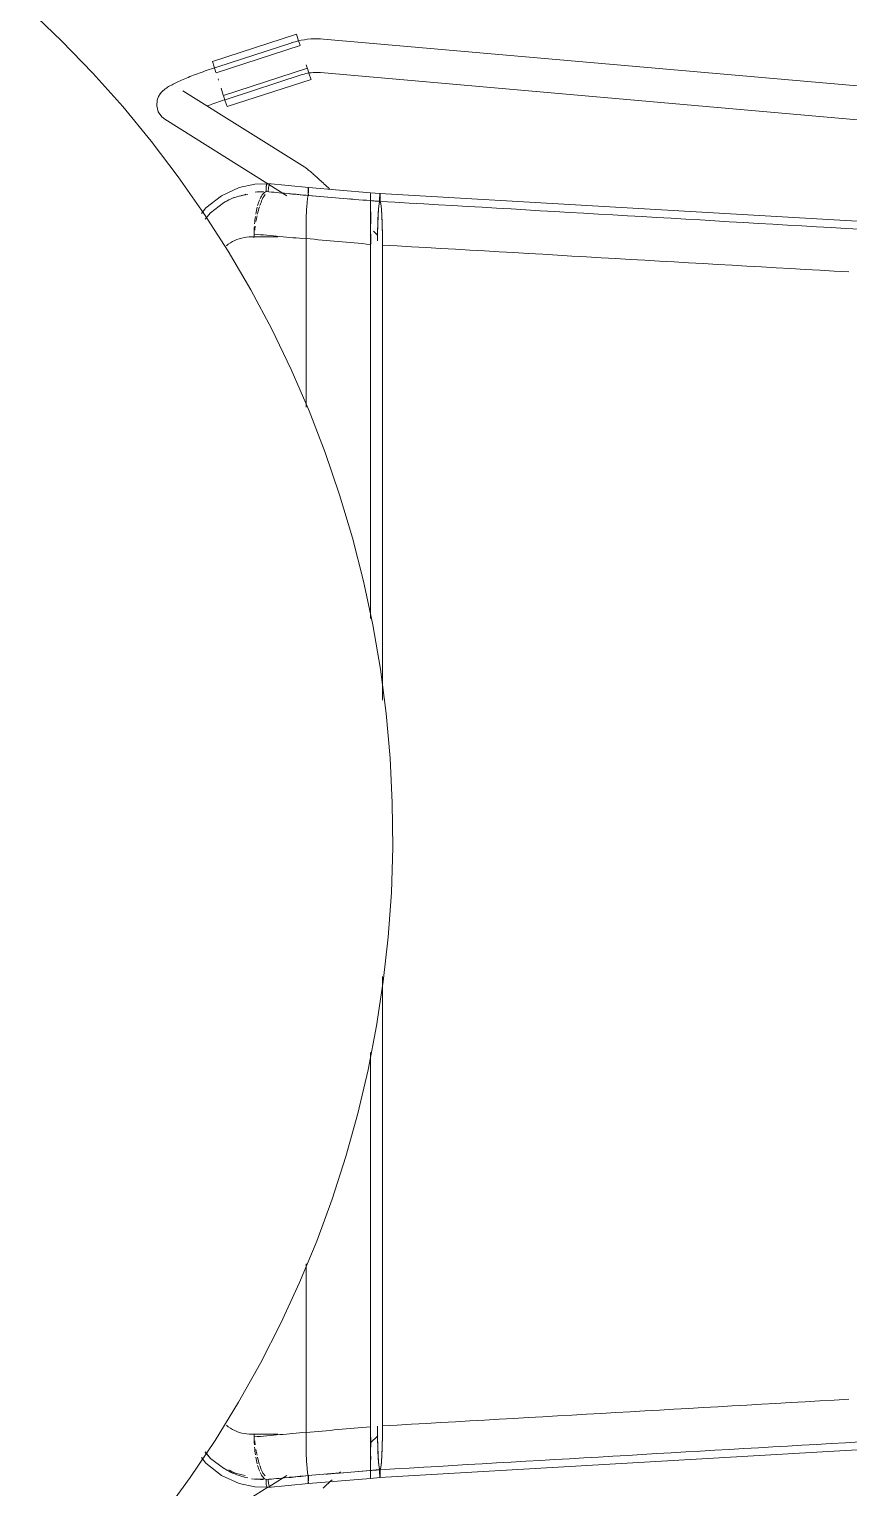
# Model space of a CAD drawing. Header units: millimetres. Extents: x 155927 to 326028, y -36033 to 97293.
# Drawn here: x 228328 to 228621, y 23572 to 24093 of the extents above; entities that cross this region are included whole.
import ezdxf

# ---------------------------------------------------------------- set-up
doc = ezdxf.new("R2010")
doc.units = ezdxf.units.MM
doc.header["$MEASUREMENT"] = 0
doc.layers.add('I-FURN', color=8, linetype='CONTINUOUS', lineweight=9)

msp = doc.modelspace()

# ---------------------------------------------------------------- linework, layer by layer
at = {"layer": 'I-FURN'}
for p, q in [((228340.03, 24089.21), (228328.45, 24100.25)), ((228351.16, 24077.71), (228340.03, 24089.21)), ((228393.86, 24081.86), (228423.87, 24091.55)), ((228395.16, 24077.82), (228425.17, 24087.51)), ((228422.23, 24088.55), (228395.42, 24079.84)), ((228422.27, 24088.57), (228422.23, 24088.55)), ((228423.37, 24088.9), (228422.27, 24088.57)), ((228424.47, 24089.18), (228423.37, 24088.9)), ((228423.87, 24091.55), (228424.5, 24089.6)), ((228425.59, 24089.42), (228424.47, 24089.18)), ((228424.5, 24089.6), (228425.13, 24087.63)), ((228426.72, 24089.62), (228425.59, 24089.42)), ((228427.85, 24089.77), (228426.72, 24089.62)), ((228428.99, 24089.88), (228427.85, 24089.77)), ((228430.13, 24089.94), (228428.99, 24089.88)), ((228431.27, 24089.95), (228430.13, 24089.94)), ((228432.41, 24089.92), (228431.27, 24089.95)), ((228433.55, 24089.84), (228432.41, 24089.92)), ((228876.87, 24050.89), (228433.55, 24089.84)), ((228394.49, 24079.91), (228393.86, 24081.86)), ((228361.82, 24065.78), (228351.16, 24077.71)), ((228385.85, 24076.42), (228386.49, 24076.67)), ((228386.49, 24076.67), (228387.15, 24076.92)), ((228387.15, 24076.92), (228387.81, 24077.18)), ((228387.81, 24077.18), (228388.49, 24077.43)), ((228388.49, 24077.43), (228389.18, 24077.69)), ((228389.18, 24077.69), (228389.88, 24077.94)), ((228389.88, 24077.94), (228390.58, 24078.2)), ((228390.58, 24078.2), (228391.3, 24078.45)), ((228391.3, 24078.45), (228392.02, 24078.7)), ((228392.02, 24078.7), (228392.75, 24078.95)), ((228392.75, 24078.95), (228393.48, 24079.2)), ((228393.48, 24079.2), (228394.22, 24079.45)), ((228394.22, 24079.45), (228394.96, 24079.69)), ((228395.13, 24077.94), (228394.49, 24079.91)), ((228394.96, 24079.69), (228395.42, 24079.84)), ((228427.78, 24079.44), (228397.77, 24069.75)), ((228399.12, 24068.43), (228425.93, 24077.14)), ((228425.93, 24077.14), (228426.57, 24077.33)), ((228426.57, 24077.33), (228427.21, 24077.5)), ((228427.21, 24077.5), (228427.86, 24077.64)), ((228427.37, 24080.7), (228427.74, 24079.54)), ((228427.81, 24079.32), (228428.45, 24077.35)), ((228427.86, 24077.64), (228428.51, 24077.75)), ((228428.45, 24077.35), (228428.99, 24075.69)), ((228428.51, 24077.75), (228429.16, 24077.84)), ((228429.16, 24077.84), (228429.82, 24077.9)), ((228429.82, 24077.9), (228430.49, 24077.94)), ((228430.49, 24077.94), (228431.15, 24077.95)), ((228431.15, 24077.95), (228431.81, 24077.93)), ((228431.81, 24077.93), (228432.47, 24077.89)), ((228432.47, 24077.89), (228432.5, 24077.89)), ((228432.5, 24077.88), (228857, 24040.59)), ((228376.2, 24071.4), (228376.63, 24071.77)), ((228376.63, 24071.77), (228377.03, 24072.08)), ((228377.03, 24072.08), (228377.42, 24072.35)), ((228377.42, 24072.35), (228377.81, 24072.61)), ((228377.81, 24072.61), (228378.2, 24072.85)), ((228378.2, 24072.85), (228378.6, 24073.09)), ((228378.6, 24073.09), (228379.01, 24073.32)), ((228379.01, 24073.32), (228379.44, 24073.55)), ((228379.44, 24073.55), (228379.88, 24073.78)), ((228379.88, 24073.78), (228380.33, 24074.01)), ((228380.33, 24074.01), (228380.81, 24074.24)), ((228380.81, 24074.24), (228381.3, 24074.47)), ((228381.3, 24074.47), (228381.81, 24074.71)), ((228381.81, 24074.71), (228382.34, 24074.94)), ((228382.34, 24074.94), (228382.88, 24075.18)), ((228382.88, 24075.18), (228383.44, 24075.43)), ((228383.44, 24075.43), (228384.02, 24075.67)), ((228384.02, 24075.67), (228384.62, 24075.92)), ((228384.62, 24075.92), (228385.23, 24076.17)), ((228385.23, 24076.17), (228385.85, 24076.42)), ((228395.87, 24075.65), (228396, 24075.22)), ((228396.94, 24072.33), (228397.74, 24069.85)), ((228399.08, 24065.71), (228429.08, 24075.4)), ((228429.01, 24075.61), (228429.08, 24075.4)), ((228373.96, 24066.04), (228374.13, 24068.01)), ((228374.13, 24068.01), (228374.65, 24069.39)), ((228374.65, 24069.39), (228375.22, 24070.3)), ((228375.22, 24070.3), (228375.74, 24070.93)), ((228375.74, 24070.93), (228376.2, 24071.4)), ((228426.85, 24044.05), (228383.26, 24071.35)), ((228392.15, 24065.99), (228392.77, 24066.22)), ((228392.77, 24066.22), (228393.41, 24066.46)), ((228393.41, 24066.46), (228394.05, 24066.69)), ((228394.05, 24066.69), (228394.71, 24066.93)), ((228394.71, 24066.93), (228395.38, 24067.16)), ((228395.38, 24067.16), (228396.05, 24067.4)), ((228396.05, 24067.4), (228396.73, 24067.63)), ((228396.73, 24067.63), (228397.41, 24067.86)), ((228397.41, 24067.86), (228398.1, 24068.09)), ((228398.45, 24067.66), (228397.81, 24069.63)), ((228398.1, 24068.09), (228398.79, 24068.32)), ((228399.08, 24065.71), (228398.45, 24067.66)), ((228398.79, 24068.32), (228399.12, 24068.43)), ((228371.99, 24053.43), (228361.82, 24065.78)), ((228374.54, 24063.81), (228373.96, 24066.04)), ((228375.77, 24062.08), (228374.54, 24063.81)), ((228375.77, 24062.08), (228376.89, 24061.18)), ((228376.89, 24061.18), (228413.66, 24038.15)), ((228381.66, 24040.69), (228371.99, 24053.43)), ((228390.82, 24027.57), (228381.66, 24040.69)), ((228426.85, 24044.05), (228427.17, 24043.83)), ((228427.17, 24043.83), (228427.43, 24043.65)), ((228427.43, 24043.65), (228427.66, 24043.47)), ((228427.66, 24043.47), (228427.88, 24043.3)), ((228427.88, 24043.3), (228428.1, 24043.12)), ((228428.1, 24043.12), (228428.33, 24042.93)), ((228428.33, 24042.93), (228428.57, 24042.73)), ((228428.57, 24042.73), (228428.83, 24042.51)), ((228428.83, 24042.51), (228429.09, 24042.29)), ((228429.09, 24042.29), (228429.37, 24042.04)), ((228429.37, 24042.04), (228429.67, 24041.78)), ((228429.67, 24041.78), (228429.97, 24041.51)), ((228429.97, 24041.51), (228430.3, 24041.22)), ((228430.3, 24041.22), (228430.63, 24040.92)), ((228430.63, 24040.92), (228430.98, 24040.61)), ((228430.98, 24040.61), (228431.35, 24040.28)), ((228431.35, 24040.28), (228431.73, 24039.94)), ((228397.09, 24033.89), (228403.41, 24036.79)), ((228403.41, 24036.79), (228409.05, 24038.01)), ((228409.05, 24038.01), (228414.52, 24038.1)), ((228428.11, 24036.8), (228413.62, 24038.22)), ((228414.03, 24037.92), (228420.48, 24033.88)), ((228428.02, 24035.86), (228428.01, 24035.41)), ((228428.01, 24035.4), (228428.02, 24035.85)), ((228428.01, 24035.41), (228428.01, 24034.92)), ((228428.01, 24034.91), (228428.01, 24035.4)), ((228428.04, 24036.24), (228428.02, 24035.86)), ((228428.02, 24035.85), (228428.04, 24036.24)), ((228428.06, 24036.54), (228428.04, 24036.24)), ((228428.04, 24036.24), (228428.06, 24036.53)), ((228428.09, 24036.73), (228428.06, 24036.54)), ((228428.11, 24036.8), (228428.09, 24036.73)), ((228428.09, 24036.72), (228428.11, 24036.79)), ((228428.14, 24036.73), (228428.11, 24036.8)), ((228450.31, 24034.97), (228428.11, 24036.79)), ((228428.11, 24036.79), (228428.14, 24036.73)), ((228428.16, 24036.55), (228428.14, 24036.73)), ((228428.14, 24036.73), (228428.16, 24036.54)), ((228428.18, 24036.25), (228428.16, 24036.55)), ((228428.16, 24036.54), (228428.18, 24036.25)), ((228428.2, 24035.87), (228428.18, 24036.25)), ((228428.18, 24036.25), (228428.2, 24035.87)), ((228428.21, 24035.42), (228428.2, 24035.87)), ((228428.2, 24035.87), (228428.21, 24035.42)), ((228428.22, 24034.93), (228428.21, 24035.42)), ((228428.21, 24035.42), (228428.22, 24034.93)), ((228431.73, 24039.94), (228432.12, 24039.58)), ((228432.12, 24039.58), (228432.52, 24039.21)), ((228432.52, 24039.21), (228432.93, 24038.83)), ((228432.93, 24038.83), (228433.36, 24038.44)), ((228433.36, 24038.44), (228433.79, 24038.04)), ((228433.79, 24038.04), (228434.24, 24037.62)), ((228434.24, 24037.62), (228434.69, 24037.2)), ((228434.69, 24037.2), (228435.15, 24036.77)), ((228435.15, 24036.77), (228435.62, 24036.33)), ((228450.31, 24034.97), (228453.67, 24034.7)), ((228450.31, 24034.9), (228450.31, 24034.97)), ((228450.31, 24034.97), (228450.32, 24034.9)), ((228450.32, 24034.9), (228450.31, 24034.97)), ((228450.31, 24034.97), (228450.31, 24034.9)), ((228391.56, 24029.56), (228397.09, 24033.89)), ((228393.23, 24027.82), (228397.8, 24031.32)), ((228397.8, 24031.32), (228401.49, 24033.23)), ((228427.5, 24028.88), (228427.65, 24031.32)), ((228427.65, 24031.32), (228427.5, 24028.84)), ((228427.65, 24031.34), (228427.83, 24033.06)), ((228427.83, 24033.06), (228427.65, 24031.32)), ((228428.02, 24033.95), (228427.83, 24033.06)), ((228427.83, 24033.06), (228428.02, 24033.94)), ((228428.01, 24034.92), (228428.01, 24034.42)), ((228428.01, 24034.41), (228428.01, 24034.91)), ((228428.01, 24034.42), (228428.02, 24033.95)), ((228428.02, 24033.94), (228428.01, 24034.41)), ((228428.21, 24033.96), (228428.21, 24034.43)), ((228428.21, 24034.43), (228428.21, 24033.96)), ((228450.28, 24029.5), (228450.29, 24031.24)), ((228450.29, 24031.24), (228450.28, 24029.5)), ((228450.29, 24031.24), (228450.31, 24032.13)), ((228450.31, 24032.13), (228450.29, 24031.24)), ((228450.31, 24034.72), (228450.31, 24034.42)), ((228450.31, 24034.42), (228450.31, 24034.71)), ((228450.31, 24034.04), (228450.31, 24034.42)), ((228450.31, 24034.42), (228450.31, 24034.04)), ((228450.31, 24033.59), (228450.31, 24034.04)), ((228450.31, 24034.04), (228450.31, 24033.59)), ((228450.31, 24033.1), (228450.31, 24033.59)), ((228450.31, 24033.59), (228450.31, 24033.1)), ((228450.31, 24032.6), (228450.31, 24033.1)), ((228450.31, 24033.1), (228450.31, 24032.6)), ((228450.31, 24032.13), (228450.31, 24032.6)), ((228450.31, 24032.6), (228450.31, 24032.13)), ((228450.32, 24034.04), (228450.32, 24034.42)), ((228450.32, 24034.41), (228450.32, 24034.03)), ((228450.32, 24033.58), (228450.32, 24034.04)), ((228450.32, 24034.03), (228450.32, 24033.58)), ((228450.32, 24033.58), (228450.32, 24033.09)), ((228450.32, 24033.09), (228450.32, 24033.58)), ((228450.32, 24033.09), (228450.32, 24032.59)), ((228450.32, 24032.59), (228450.32, 24033.09)), ((228450.32, 24032.59), (228450.32, 24032.12)), ((228450.32, 24032.12), (228450.32, 24032.59)), ((228450.35, 24029.48), (228450.34, 24031.23)), ((228450.34, 24031.22), (228450.35, 24029.47)), ((228453.36, 24030.95), (228453.17, 24029.2)), ((228453.57, 24031.85), (228453.36, 24030.95)), ((228453.57, 24033.31), (228453.56, 24032.82)), ((228453.56, 24032.82), (228453.56, 24032.32)), ((228453.56, 24032.32), (228453.57, 24031.85)), ((228453.58, 24033.76), (228453.57, 24033.31)), ((228453.6, 24034.14), (228453.58, 24033.76)), ((228453.62, 24034.44), (228453.6, 24034.14)), ((228453.64, 24034.63), (228453.62, 24034.44)), ((228453.67, 24034.69), (228453.64, 24034.63)), ((228785.58, 24015.41), (228453.67, 24034.69)), ((228453.7, 24034.63), (228453.67, 24034.69)), ((228453.73, 24034.44), (228453.7, 24034.63)), ((228453.75, 24034.15), (228453.73, 24034.44)), ((228453.77, 24033.77), (228453.75, 24034.15)), ((228453.78, 24033.32), (228453.77, 24033.77)), ((228453.77, 24031.86), (228453.78, 24032.33)), ((228453.98, 24030.97), (228453.77, 24031.86)), ((228453.78, 24032.83), (228453.78, 24033.32)), ((228453.78, 24032.33), (228453.78, 24032.83)), ((228454.18, 24029.22), (228453.98, 24030.97)), ((228389.92, 24027.5), (228391.56, 24029.56)), ((228399.44, 24014.09), (228390.82, 24027.57)), ((228391.27, 24025.48), (228393.23, 24027.82)), ((228427.31, 24022.3), (228427.38, 24025.75)), ((228427.38, 24025.74), (228427.31, 24022.31)), ((228427.38, 24025.81), (228427.5, 24028.84)), ((228427.5, 24028.84), (228427.38, 24025.74)), ((228450.26, 24023.86), (228450.27, 24026.99)), ((228450.27, 24026.99), (228450.26, 24023.86)), ((228450.28, 24029.5), (228450.27, 24026.99)), ((228450.27, 24026.99), (228450.28, 24029.49)), ((228450.36, 24026.98), (228450.35, 24029.48)), ((228450.35, 24029.47), (228450.36, 24026.97)), ((228450.37, 24023.85), (228450.36, 24026.98)), ((228450.36, 24026.97), (228450.37, 24023.85)), ((228453.01, 24026.7), (228452.89, 24023.58)), ((228453.17, 24029.2), (228453.01, 24026.7)), ((228454.34, 24026.72), (228454.18, 24029.22)), ((228454.46, 24023.59), (228454.34, 24026.72)), ((228408.73, 24019.1), (228408.73, 24020.15)), ((228427.31, 24022.21), (228427.28, 24018.45)), ((228427.28, 24018.57), (228427.31, 24022.21)), ((228450.25, 24020.29), (228450.26, 24023.86)), ((228450.26, 24023.86), (228450.25, 24020.29)), ((228450.25, 24016.5), (228450.25, 24020.29)), ((228450.25, 24020.29), (228450.25, 24016.5)), ((228450.38, 24020.3), (228450.38, 24016.52)), ((228450.38, 24016.52), (228450.38, 24020.3)), ((228452.8, 24019.85), (228451.4, 24021.2)), ((228452.81, 24020.03), (228452.78, 24017.78)), ((228452.89, 24023.58), (228452.81, 24020.03)), ((228454.54, 24020.02), (228454.46, 24023.59)), ((228454.57, 24016.24), (228454.54, 24020.02)), ((228407.52, 24000.28), (228399.44, 24014.09)), ((228417.24, 24019.15), (228407.49, 24019.15)), ((228427.28, 24018.45), (228427.28, 23958.33)), ((228427.28, 23958.33), (228427.28, 24018.45)), ((228450.25, 23882.87), (228450.25, 24016.5)), ((228450.25, 24016.5), (228450.25, 23882.87)), ((228454.57, 23853.64), (228454.57, 24016.24)), ((228454.57, 24016.24), (228454.57, 23853.64)), ((228415.03, 23986.16), (228407.52, 24000.28)), ((228421.98, 23971.75), (228415.03, 23986.16)), ((228428.35, 23957.07), (228421.98, 23971.75)), ((228434.12, 23942.15), (228428.35, 23957.07)), ((228439.29, 23927.01), (228434.12, 23942.15)), ((228443.86, 23911.67), (228439.29, 23927.01)), ((228447.8, 23896.17), (228443.86, 23911.67)), ((228451.12, 23880.52), (228447.8, 23896.17)), ((228453.82, 23864.75), (228451.12, 23880.52)), ((228455.88, 23848.88), (228453.82, 23864.75)), ((228457.31, 23832.95), (228455.88, 23848.88)), ((228458.09, 23816.97), (228457.31, 23832.95)), ((228458.24, 23800.97), (228458.09, 23816.97)), ((228457.75, 23784.98), (228458.24, 23800.97)), ((228456.62, 23769.02), (228457.75, 23784.98)), ((228454.85, 23753.12), (228456.62, 23769.02)), ((228454.57, 23594.34), (228454.57, 23754.91)), ((228454.57, 23754.91), (228454.57, 23594.34)), ((228452.44, 23737.3), (228454.85, 23753.12)), ((228449.41, 23721.59), (228452.44, 23737.3)), ((228450.25, 23594.07), (228450.25, 23727.81)), ((228450.25, 23727.81), (228450.25, 23594.07)), ((228445.75, 23706.02), (228449.41, 23721.59)), ((228441.47, 23690.6), (228445.75, 23706.02)), ((228436.58, 23675.37), (228441.47, 23690.6)), ((228431.08, 23660.35), (228436.58, 23675.37)), ((228424.98, 23645.55), (228431.08, 23660.35)), ((228427.28, 23652.25), (228427.28, 23592.13)), ((228427.28, 23592.13), (228427.28, 23652.25)), ((228418.3, 23631.02), (228424.98, 23645.55)), ((228411.05, 23616.76), (228418.3, 23631.02)), ((228403.22, 23602.8), (228411.05, 23616.76)), ((228394.85, 23589.17), (228403.22, 23602.8)), ((228427.28, 23592.13), (228427.31, 23588.37)), ((228427.31, 23588.37), (228427.28, 23592.01)), ((228450.25, 23590.29), (228450.25, 23594.07)), ((228450.25, 23594.07), (228450.25, 23590.29)), ((228452.78, 23594.23), (228452.81, 23590.55)), ((228785.58, 23595.17), (228453.67, 23575.88)), ((228454.54, 23590.55), (228454.57, 23594.34)), ((228385.94, 23575.88), (228394.85, 23589.17)), ((228407.49, 23591.42), (228417.24, 23591.42)), ((228408.73, 23590.43), (228408.73, 23591.48)), ((228427.38, 23584.83), (228427.31, 23588.27)), ((228427.31, 23588.27), (228427.38, 23584.84)), ((228450.26, 23586.72), (228450.25, 23590.29)), ((228450.25, 23590.29), (228450.26, 23586.72)), ((228450.26, 23588.28), (228452.93, 23590.85)), ((228450.38, 23590.28), (228450.37, 23586.73)), ((228450.37, 23586.72), (228450.38, 23590.28)), ((228452.81, 23590.55), (228452.89, 23586.99)), ((228452.89, 23586.99), (228453.01, 23583.88)), ((228454.34, 23583.86), (228454.46, 23586.99)), ((228454.46, 23586.99), (228454.54, 23590.55)), ((228389.93, 23583.06), (228391.56, 23581.02)), ((228391.28, 23585.09), (228393.23, 23582.76)), ((228393.23, 23582.76), (228397.8, 23579.26)), ((228427.38, 23584.84), (228427.5, 23581.74)), ((228427.5, 23581.73), (228427.38, 23584.77)), ((228427.5, 23581.74), (228427.65, 23579.26)), ((228427.65, 23579.26), (228427.5, 23581.7)), ((228450.27, 23583.59), (228450.26, 23586.72)), ((228450.26, 23586.72), (228450.27, 23583.58)), ((228450.28, 23581.09), (228450.27, 23583.58)), ((228450.27, 23583.58), (228450.28, 23581.08)), ((228450.36, 23583.6), (228450.35, 23581.1)), ((228450.35, 23581.1), (228450.36, 23583.6)), ((228453.01, 23583.88), (228453.17, 23581.38)), ((228454.18, 23581.36), (228454.34, 23583.86)), ((228391.56, 23581.02), (228397.09, 23576.68)), ((228397.09, 23576.68), (228403.41, 23573.78)), ((228397.8, 23579.26), (228401.49, 23577.35)), ((228420.48, 23576.7), (228414, 23572.64)), ((228427.65, 23579.26), (228427.83, 23577.52)), ((228427.83, 23577.52), (228427.65, 23579.24)), ((228428.02, 23576.64), (228427.83, 23577.52)), ((228427.83, 23577.52), (228428.02, 23576.63)), ((228428.01, 23576.17), (228428.02, 23576.64)), ((228428.02, 23576.63), (228428.01, 23576.16)), ((228428.21, 23576.15), (228428.21, 23576.62)), ((228428.21, 23576.62), (228428.21, 23576.15)), ((228439.07, 23577.51), (228439.58, 23578)), ((228450.29, 23579.34), (228450.28, 23581.08)), ((228450.28, 23581.08), (228450.29, 23579.33)), ((228450.31, 23578.45), (228450.29, 23579.34)), ((228450.29, 23579.33), (228450.31, 23578.45)), ((228450.31, 23577.98), (228450.31, 23578.45)), ((228450.31, 23578.45), (228450.31, 23577.98)), ((228450.31, 23577.48), (228450.31, 23577.98)), ((228450.31, 23577.98), (228450.31, 23577.48)), ((228450.31, 23576.99), (228450.31, 23577.48)), ((228450.31, 23577.48), (228450.31, 23576.99)), ((228450.31, 23576.54), (228450.31, 23576.99)), ((228450.31, 23576.99), (228450.31, 23576.54)), ((228450.31, 23576.16), (228450.31, 23576.54)), ((228450.31, 23576.54), (228450.31, 23576.16)), ((228450.32, 23578.46), (228450.32, 23577.99)), ((228450.32, 23577.98), (228450.32, 23578.45)), ((228450.32, 23577.99), (228450.32, 23577.49)), ((228450.32, 23577.49), (228450.32, 23577.98)), ((228450.32, 23577.49), (228450.32, 23577)), ((228450.32, 23577), (228450.32, 23577.49)), ((228450.32, 23577), (228450.32, 23576.55)), ((228450.32, 23576.54), (228450.32, 23577)), ((228450.32, 23576.55), (228450.32, 23576.16)), ((228450.32, 23576.16), (228450.32, 23576.54)), ((228450.35, 23581.1), (228450.34, 23579.35)), ((228450.34, 23579.35), (228450.35, 23581.1)), ((228453.17, 23581.38), (228453.36, 23579.63)), ((228453.36, 23579.63), (228453.57, 23578.73)), ((228453.57, 23578.73), (228453.56, 23578.26)), ((228453.56, 23578.26), (228453.56, 23577.76)), ((228453.56, 23577.76), (228453.57, 23577.27)), ((228453.57, 23577.27), (228453.58, 23576.82)), ((228453.58, 23576.82), (228453.6, 23576.44)), ((228453.6, 23576.44), (228453.62, 23576.14)), ((228453.73, 23576.14), (228453.75, 23576.43)), ((228453.75, 23576.43), (228453.77, 23576.81)), ((228453.77, 23578.72), (228453.98, 23579.61)), ((228453.78, 23578.25), (228453.77, 23578.72)), ((228453.77, 23576.81), (228453.78, 23577.26)), ((228453.78, 23577.75), (228453.78, 23578.25)), ((228453.78, 23577.26), (228453.78, 23577.75)), ((228453.98, 23579.61), (228454.18, 23581.36)), ((228376.5, 23562.96), (228385.94, 23575.88)), ((228413.66, 23572.43), (228376.89, 23549.4)), ((228403.41, 23573.78), (228409.05, 23572.57)), ((228409.05, 23572.57), (228414.52, 23572.48)), ((228428.11, 23573.78), (228413.62, 23572.36)), ((228428.01, 23575.67), (228428.01, 23576.17)), ((228428.01, 23576.16), (228428.01, 23575.66)), ((228428.01, 23575.18), (228428.01, 23575.67)), ((228428.01, 23575.66), (228428.01, 23575.17)), ((228428.02, 23574.72), (228428.01, 23575.18)), ((228428.01, 23575.17), (228428.02, 23574.72)), ((228428.02, 23574.72), (228428.04, 23574.33)), ((228428.04, 23574.34), (228428.02, 23574.72)), ((228428.06, 23574.04), (228428.04, 23574.34)), ((228428.04, 23574.33), (228428.06, 23574.04)), ((228428.06, 23574.04), (228428.09, 23573.85)), ((228428.11, 23573.78), (228428.09, 23573.85)), ((228428.09, 23573.85), (228428.11, 23573.78)), ((228450.31, 23575.61), (228428.11, 23573.78)), ((228428.11, 23573.78), (228428.14, 23573.85)), ((228428.14, 23573.85), (228428.11, 23573.78)), ((228428.16, 23574.04), (228428.14, 23573.85)), ((228428.14, 23573.85), (228428.16, 23574.03)), ((228428.16, 23574.03), (228428.18, 23574.33)), ((228428.18, 23574.33), (228428.16, 23574.04)), ((228428.2, 23574.71), (228428.21, 23575.16)), ((228428.21, 23575.16), (228428.2, 23574.71)), ((228428.22, 23575.65), (228428.21, 23576.15)), ((228428.21, 23576.15), (228428.22, 23575.65)), ((228428.21, 23575.16), (228428.22, 23575.65)), ((228428.22, 23575.65), (228428.21, 23575.16)), ((228433.36, 23572.14), (228433.79, 23572.54)), ((228433.79, 23572.54), (228434.24, 23572.96)), ((228434.24, 23572.96), (228434.69, 23573.38)), ((228434.69, 23573.38), (228435.15, 23573.81)), ((228435.15, 23573.81), (228435.62, 23574.25)), ((228435.62, 23574.25), (228436.1, 23574.7)), ((228436.1, 23574.7), (228436.58, 23575.15)), ((228450.31, 23575.87), (228450.31, 23576.16)), ((228450.31, 23576.16), (228450.31, 23575.86)), ((228450.31, 23575.61), (228453.67, 23575.88)), ((228450.31, 23575.68), (228450.31, 23575.87)), ((228450.31, 23575.86), (228450.31, 23575.67)), ((228450.32, 23575.68), (228450.31, 23575.61)), ((228450.31, 23575.61), (228450.31, 23575.68)), ((228450.31, 23575.61), (228450.32, 23575.68)), ((228450.31, 23575.67), (228450.31, 23575.61)), ((228450.32, 23576.16), (228450.32, 23575.87)), ((228450.32, 23575.87), (228450.32, 23576.16)), ((228450.32, 23575.87), (228450.32, 23575.68)), ((228450.32, 23575.68), (228450.32, 23575.87)), ((228453.62, 23576.14), (228453.64, 23575.95)), ((228453.64, 23575.95), (228453.67, 23575.88)), ((228453.67, 23575.88), (228453.7, 23575.95)), ((228453.7, 23575.95), (228453.73, 23576.14))]:
    msp.add_line(p, q, dxfattribs=at)
for points in [[(228409.07, 24035.21), (228410.08, 24035.31), (228411.1, 24035.32), (228412.13, 24035.31)], [(228412.09, 24035.34), (228411.49, 24035.33), (228410.89, 24035.29), (228410.29, 24035.23)], [(228410.9, 24032.83), (228411.22, 24033.53), (228411.92, 24034.67), (228412.67, 24035.24), (228413.07, 24035.38)], [(228428.02, 24033.95), (228425.49, 24034.19), (228420.46, 24034.66), (228415.51, 24035.14), (228413.07, 24035.38)], [(228414.37, 24038.04), (228414.32, 24037.99), (228414.23, 24037.87), (228414.1, 24037.58), (228413.98, 24037.19), (228413.89, 24036.73), (228413.82, 24036.24), (228413.79, 24035.74), (228413.79, 24035.43), (228413.8, 24035.28)], [(228405.82, 24034.41), (228405.09, 24034.21), (228404.38, 24033.98), (228403.67, 24033.71)], [(228409.33, 24027.35), (228409.48, 24028.19), (228409.64, 24029), (228409.83, 24029.74)], [(228410.65, 24029.93), (228410.4, 24029.13), (228410.17, 24028.25), (228409.95, 24027.33)], [(228410.01, 24030.4), (228410.22, 24031.13), (228410.45, 24031.77), (228410.7, 24032.37)], [(228428.21, 24033.96), (228425.83, 24034.19), (228423.47, 24034.43), (228421.12, 24034.66)], [(228428.02, 24033.94), (228431.73, 24033.64), (228439.15, 24033.04), (228446.59, 24032.43), (228450.31, 24032.13)], [(228428.21, 24033.96), (228431.85, 24033.65), (228435.5, 24033.35), (228439.16, 24033.05)], [(228442.77, 24032.75), (228443.18, 24032.72), (228443.59, 24032.68), (228444, 24032.65)], [(228453.77, 24031.86), (228453.2, 24031.91), (228452.04, 24031.99), (228450.88, 24032.08), (228450.31, 24032.13)], [(228453.57, 24031.85), (228453.03, 24031.9), (228451.95, 24031.99), (228450.86, 24032.08), (228450.32, 24032.12)], [(228453.57, 24031.85), (228453.56, 24032.45), (228453.56, 24033.95), (228453.64, 24034.7), (228453.67, 24034.7)], [(228453.77, 24031.86), (228509.18, 24028.64), (228619.94, 24022.2), (228730.53, 24015.76), (228785.77, 24012.54)], [(228408.9, 24023.87), (228408.97, 24024.77), (228409.08, 24025.65), (228409.2, 24026.5)], [(228409.8, 24026.67), (228409.66, 24026.03), (228409.52, 24025.37), (228409.4, 24024.68)], [(228408.73, 24020.15), (228408.74, 24021.1), (228408.77, 24022.03), (228408.83, 24022.94)], [(228427.28, 24018.45), (228424.15, 24018.75), (228417.9, 24019.35), (228411.76, 24019.89), (228408.73, 24020.15)], [(228408.79, 24019.85), (228408.77, 24019.6), (228408.75, 24019.35), (228408.74, 24019.1)], [(228409.15, 24022.98), (228409.08, 24022.51), (228409.03, 24022.04), (228408.98, 24021.56)], [(228407.21, 24019.15), (228407.72, 24019.16), (228408.23, 24019.14), (228408.73, 24019.1)], [(228427.28, 24018.57), (228431.1, 24018.22), (228434.93, 24017.88), (228438.76, 24017.54)], [(228438.76, 24017.54), (228442.59, 24017.19), (228446.42, 24016.85), (228450.25, 24016.5)], [(228454.57, 24016.24), (228510.09, 24013.05), (228565.62, 24009.85), (228621.06, 24006.65)], [(228621.06, 23603.92), (228565.6, 23600.73), (228510.09, 23597.53), (228454.57, 23594.34)], [(228453.77, 23578.72), (228509.18, 23581.94), (228619.94, 23588.38), (228730.53, 23594.82), (228785.77, 23598.04)], [(228427.28, 23592.13), (228424.15, 23591.82), (228417.9, 23591.23), (228411.76, 23590.69), (228408.73, 23590.43)], [(228438.76, 23593.04), (228434.93, 23592.7), (228431.1, 23592.35), (228427.28, 23592.01)], [(228450.25, 23594.07), (228446.42, 23593.73), (228442.59, 23593.39), (228438.76, 23593.04)], [(228408.73, 23591.48), (228408.23, 23591.43), (228407.72, 23591.41), (228407.21, 23591.42)], [(228408.83, 23587.65), (228408.77, 23588.56), (228408.74, 23589.48), (228408.73, 23590.43)], [(228408.97, 23589.02), (228409.02, 23588.54), (228409.08, 23588.07), (228409.15, 23587.61)], [(228392.4, 23583.69), (228392, 23584.12), (228391.61, 23584.57), (228391.23, 23585.03)], [(228409.2, 23584.08), (228409.07, 23584.93), (228408.96, 23585.8), (228408.9, 23586.72)], [(228409.83, 23580.85), (228409.64, 23581.59), (228409.48, 23582.39), (228409.33, 23583.23)], [(228409.41, 23585.91), (228409.53, 23585.22), (228409.66, 23584.57), (228409.8, 23583.91)], [(228409.95, 23583.25), (228410.16, 23582.32), (228410.39, 23581.38), (228410.64, 23580.53)], [(228410.7, 23578.2), (228410.45, 23578.78), (228410.22, 23579.44), (228410.01, 23580.18)], [(228413.07, 23575.2), (228412.67, 23575.34), (228411.92, 23575.91), (228411.22, 23577.05), (228410.9, 23577.75)], [(228428.02, 23576.63), (228425.49, 23576.39), (228420.46, 23575.91), (228415.51, 23575.43), (228413.07, 23575.2)], [(228428.02, 23576.6), (228425.71, 23576.37), (228423.4, 23576.14), (228421.12, 23575.91)], [(228428.02, 23576.64), (228431.73, 23576.94), (228439.15, 23577.54), (228446.59, 23578.15), (228450.31, 23578.45)], [(228453.77, 23578.72), (228453.2, 23578.67), (228452.04, 23578.58), (228450.88, 23578.49), (228450.31, 23578.45)], [(228453.57, 23578.73), (228453.03, 23578.68), (228451.95, 23578.59), (228450.86, 23578.5), (228450.32, 23578.46)], [(228412.13, 23575.23), (228410.66, 23575.21), (228409.2, 23575.31), (228407.77, 23575.52)], [(228409.55, 23575.43), (228410.39, 23575.32), (228411.25, 23575.3), (228412.1, 23575.3)]]:
    msp.add_open_spline(points, degree=3, dxfattribs=at)
for points, knots in [([(228413.07, 24035.38), (228413.04, 24035.52), (228413.01, 24035.81), (228413, 24036.23), (228413.01, 24036.61), (228413.03, 24036.9), (228413.06, 24037.17), (228413.11, 24037.42), (228413.18, 24037.64), (228413.24, 24037.84), (228413.34, 24038.04), (228413.43, 24038.14), (228413.47, 24038.17)], [0, 0, 0, 0, 0.0555556, 0.1111111, 0.1666667, 0.1944444, 0.2222222, 0.2777778, 0.3055556, 0.3333333, 0.3888889, 0.4444444, 0.4444444, 0.4444444, 0.4444444]), ([(228397.82, 24031.31), (228398.65, 24031.83), (228401.37, 24033.41), (228404.35, 24034.01), (228406.45, 24034.29)], [-0.4024189, -0.4024189, -0.4024189, -0.4024189, -0.3333333, -0.1789981, -0.1789981, -0.1789981, -0.1789981]), ([(228412.71, 24034.37), (228412.35, 24033.91), (228411.67, 24032.79), (228411.07, 24031.17), (228410.81, 24030.35)], [-0.8333333, -0.8333333, -0.8333333, -0.8333333, -0.6666667, -0.5255973, -0.5255973, -0.5255973, -0.5255973]), ([(228452.78, 24017.78), (228452.8, 24019.81), (228452.85, 24023.03), (228453, 24026.82), (228453.22, 24030.17), (228453.43, 24031.56), (228453.57, 24031.85)], [-0.9335619, -0.9335619, -0.9335619, -0.9335619, -0.6666667, -0.5, -0.3333333, 0, 0, 0, 0]), ([(228453.67, 24034.7), (228453.69, 24034.7), (228453.72, 24034.56), (228453.75, 24034.17), (228453.77, 24033.78), (228453.78, 24033.33), (228453.79, 24032.83), (228453.78, 24032.33), (228453.78, 24032.01), (228453.77, 24031.86)], [-0.498493, -0.498493, -0.498493, -0.498493, -0.375, -0.3125, -0.25, -0.1875, -0.125, -0.0625, 0, 0, 0, 0]), ([(228453.77, 24031.86), (228453.92, 24031.58), (228454.13, 24030.2), (228454.35, 24026.84), (228454.47, 24023.67), (228454.55, 24020.07), (228454.57, 24017.52), (228454.57, 24016.24)], [-1, -1, -1, -1, -0.666667, -0.5, -0.333333, -0.166667, 0, 0, 0, 0]), ([(228398.84, 24015.99), (228399.74, 24016.76), (228402.74, 24018.68), (228406.35, 24019.31), (228408.73, 24019.1)], [0.5, 0.5, 0.5, 0.5, 0.6666667, 1, 1, 1, 1]), ([(228408.73, 23591.48), (228406.35, 23591.26), (228402.74, 23591.89), (228399.74, 23593.82), (228398.84, 23594.59)], [0, 0, 0, 0, 0.3333333, 0.5, 0.5, 0.5, 0.5]), ([(228453.57, 23578.73), (228453.43, 23579.02), (228453.22, 23580.41), (228453, 23583.76), (228452.88, 23586.92), (228452.8, 23590.48), (228452.78, 23592.98), (228452.78, 23594.23)], [-1, -1, -1, -1, -0.6666667, -0.5, -0.3333333, -0.1666667, -0.003964, -0.003964, -0.003964, -0.003964]), ([(228454.57, 23594.34), (228454.57, 23593.06), (228454.55, 23590.51), (228454.47, 23586.91), (228454.35, 23583.74), (228454.13, 23580.38), (228453.92, 23579), (228453.77, 23578.72)], [-1, -1, -1, -1, -0.833333, -0.666667, -0.5, -0.333333, 0, 0, 0, 0]), ([(228406.49, 23575.78), (228404.37, 23576.22), (228401.29, 23577.22), (228398.53, 23578.86), (228397.66, 23579.45)], [0.1763318, 0.1763318, 0.1763318, 0.1763318, 0.3333333, 0.408557, 0.408557, 0.408557, 0.408557]), ([(228399.72, 23578.73), (228400.31, 23578.39), (228402.16, 23577.36), (228404.15, 23576.87), (228405.52, 23576.64)], [0.6175454, 0.6175454, 0.6175454, 0.6175454, 0.6666667, 0.7702374, 0.7702374, 0.7702374, 0.7702374]), ([(228410.79, 23580.21), (228411.06, 23579.39), (228411.68, 23577.71), (228412.34, 23576.87), (228412.71, 23576.48)], [-0.47467, -0.47467, -0.47467, -0.47467, -0.3333333, -0.1666667, -0.1666667, -0.1666667, -0.1666667]), ([(228434.32, 23577.13), (228435.96, 23577.26), (228441.22, 23577.7), (228446.48, 23578.14), (228450.09, 23578.43)], [0.2766114, 0.2766114, 0.2766114, 0.2766114, 0.5, 0.9897426, 0.9897426, 0.9897426, 0.9897426]), ([(228453.67, 23575.88), (228453.65, 23575.88), (228453.63, 23576.02), (228453.6, 23576.42), (228453.58, 23576.8), (228453.57, 23577.26), (228453.56, 23577.76), (228453.56, 23578.26), (228453.57, 23578.58), (228453.57, 23578.73)], [-0.5, -0.5, -0.5, -0.5, -0.375, -0.3125, -0.25, -0.1875, -0.125, -0.0625, 0, 0, 0, 0]), ([(228453.77, 23578.72), (228453.78, 23578.49), (228453.79, 23578), (228453.78, 23577.37), (228453.77, 23576.91), (228453.76, 23576.5), (228453.72, 23576.04), (228453.69, 23575.88), (228453.67, 23575.88)], [-1, -1, -1, -1, -0.90625, -0.8125, -0.765625, -0.71875, -0.625, -0.501507, -0.501507, -0.501507, -0.501507]), ([(228413.47, 23572.41), (228413.45, 23572.42), (228413.4, 23572.47), (228413.33, 23572.58), (228413.23, 23572.77), (228413.13, 23573.09), (228413.05, 23573.49), (228413.02, 23573.84), (228413, 23574.22), (228413, 23574.66), (228413.04, 23575.02), (228413.07, 23575.2)], [0.5555556, 0.5555556, 0.5555556, 0.5555556, 0.5833333, 0.6180556, 0.6527778, 0.7222222, 0.7916667, 0.8263889, 0.8611111, 0.9305556, 1, 1, 1, 1]), ([(228413.8, 23575.3), (228413.79, 23575.08), (228413.79, 23574.59), (228413.88, 23573.84), (228414.03, 23573.17), (228414.21, 23572.74), (228414.32, 23572.58), (228414.37, 23572.54)], [-1, -1, -1, -1, -0.90625, -0.8125, -0.71875, -0.625, -0.5625, -0.5625, -0.5625, -0.5625])]:
    msp.add_open_spline(points, degree=3, knots=knots, dxfattribs=at)

doc.saveas('drawing.dxf')
